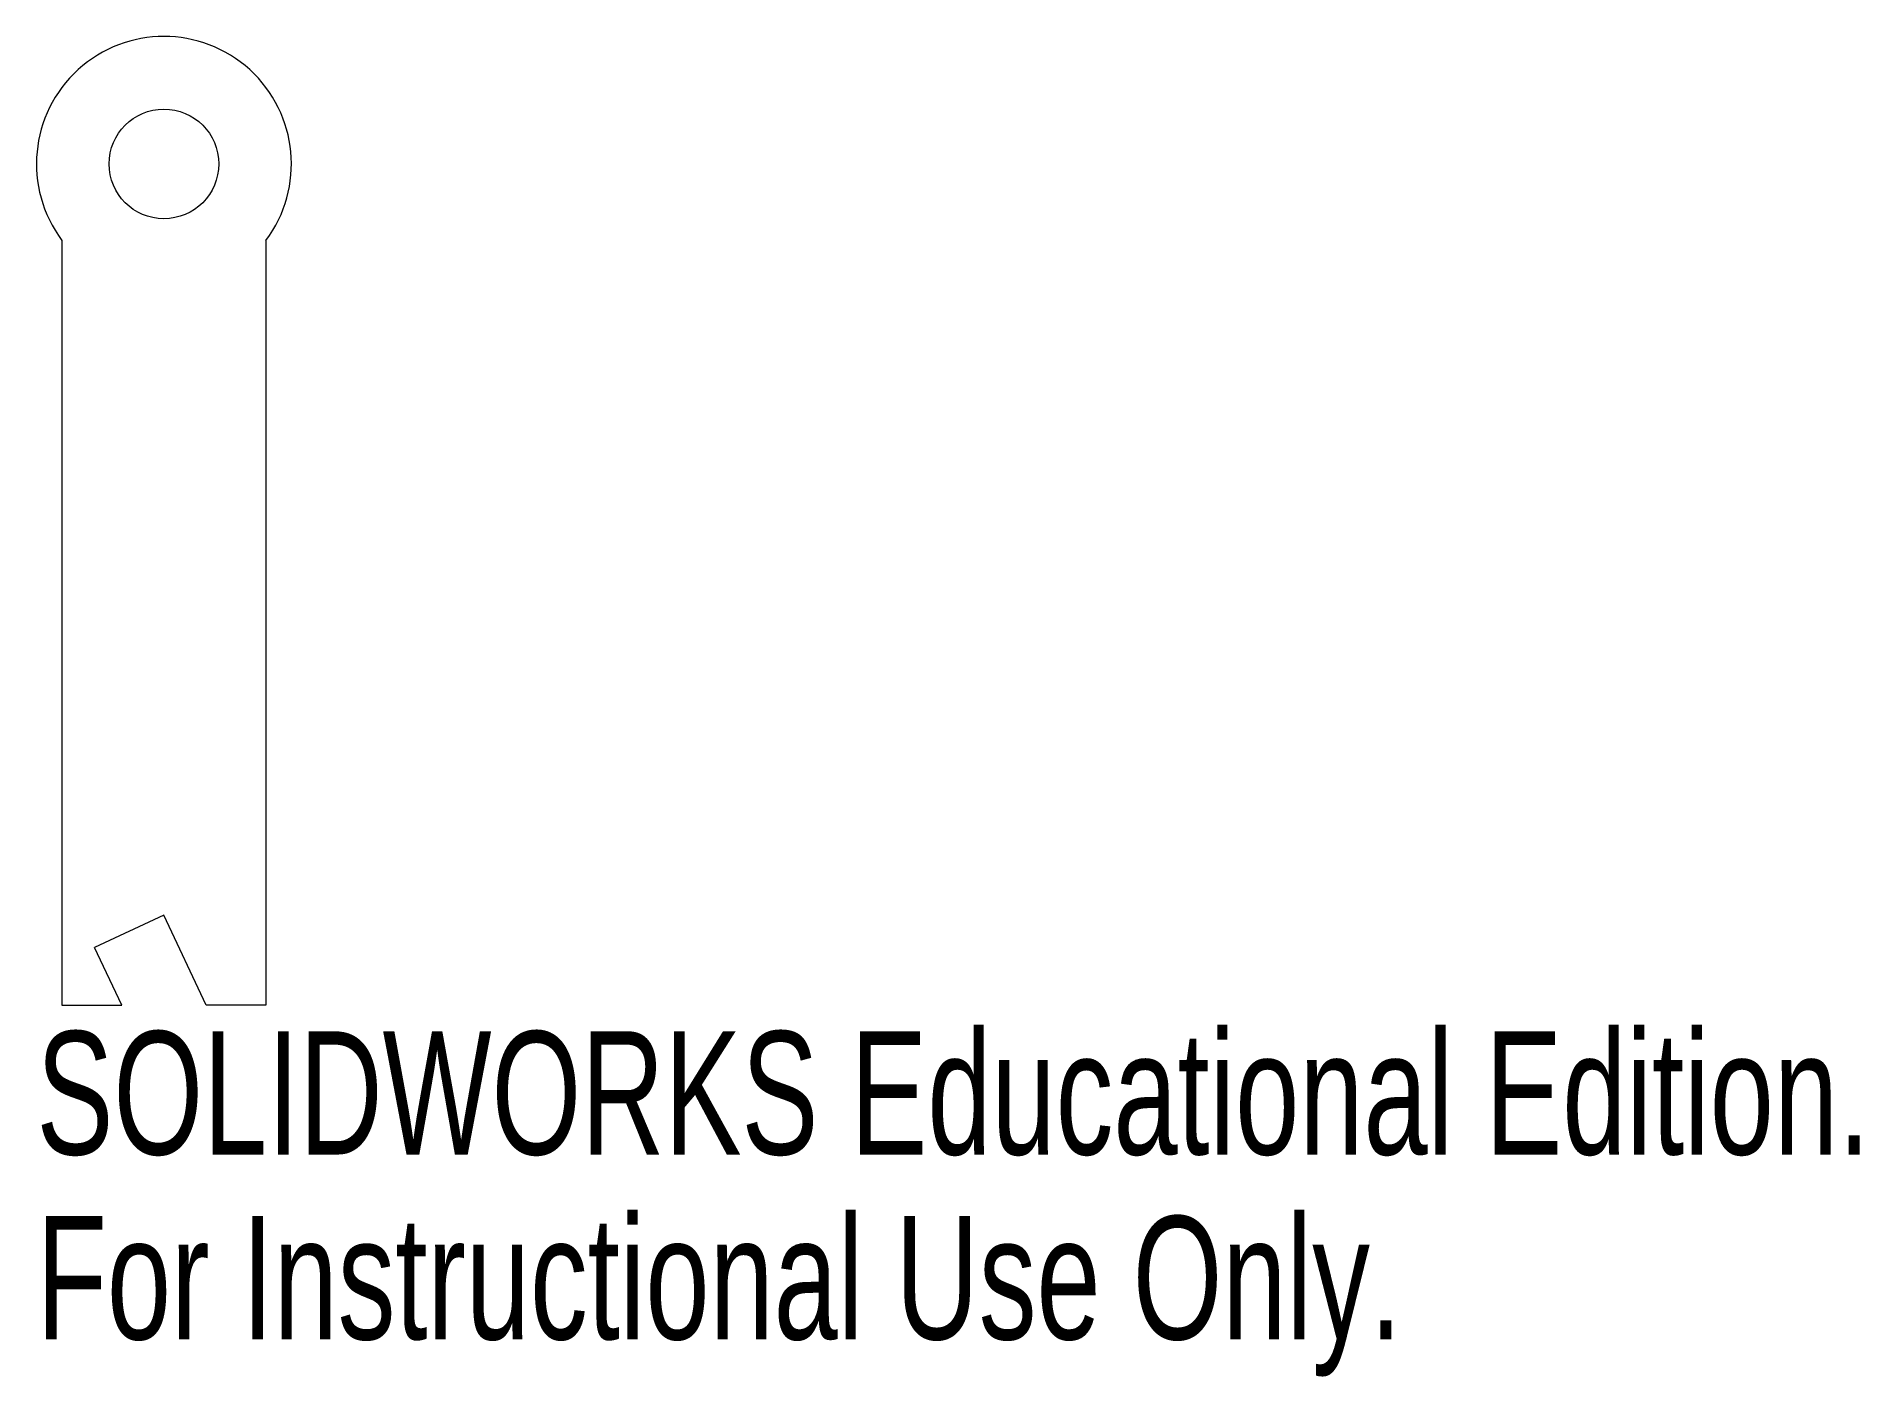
# Model space of a CAD drawing. Header units: millimetres. Extents: x -0.5 to 6.65, y -4.76 to 0.5.
import ezdxf

# ---------------------------------------------------------------- set-up
doc = ezdxf.new("R2010")
doc.units = ezdxf.units.MM
doc.styles.add('SLDTEXTSTYLE0', font='TXT', dxfattribs={"width": 0.7})

msp = doc.modelspace()

# ---------------------------------------------------------------- linework, layer by layer
at = {"color": 7, "linetype": 'Continuous', "lineweight": 15}
for p, q in [((-0.4, -0.3), (-0.4, -3.3)), ((0.4, -0.3), (0.4, -3.3)), ((0, -2.9464), (-0.2717, -3.0736)), ((0.1656, -3.3), (0, -2.9464)), ((-0.1656, -3.3), (-0.2717, -3.0736)), ((-0.4, -3.3), (-0.1656, -3.3)), ((0.4, -3.3), (0.1656, -3.3))]:
    msp.add_line(p, q, dxfattribs=at)
msp.add_circle((0, 0), 0.215, dxfattribs=at)
msp.add_arc((0, 0), 0.5, 323.1301, 216.8699, dxfattribs=at)

# ---------------------------------------------------------------- texts
at = {"color": 7, "linetype": 'Continuous', "char_height": 0.483362, "attachment_point": 1, "style": 'SLDTEXTSTYLE0'}
for s, insert in [('SOLIDWORKS Educational Edition.', (-0.5, -3.402)), ('For Instructional Use Only.', (-0.5, -4.127))]:
    msp.add_mtext(s, dxfattribs=dict(at, insert=insert))

doc.saveas('drawing.dxf')
